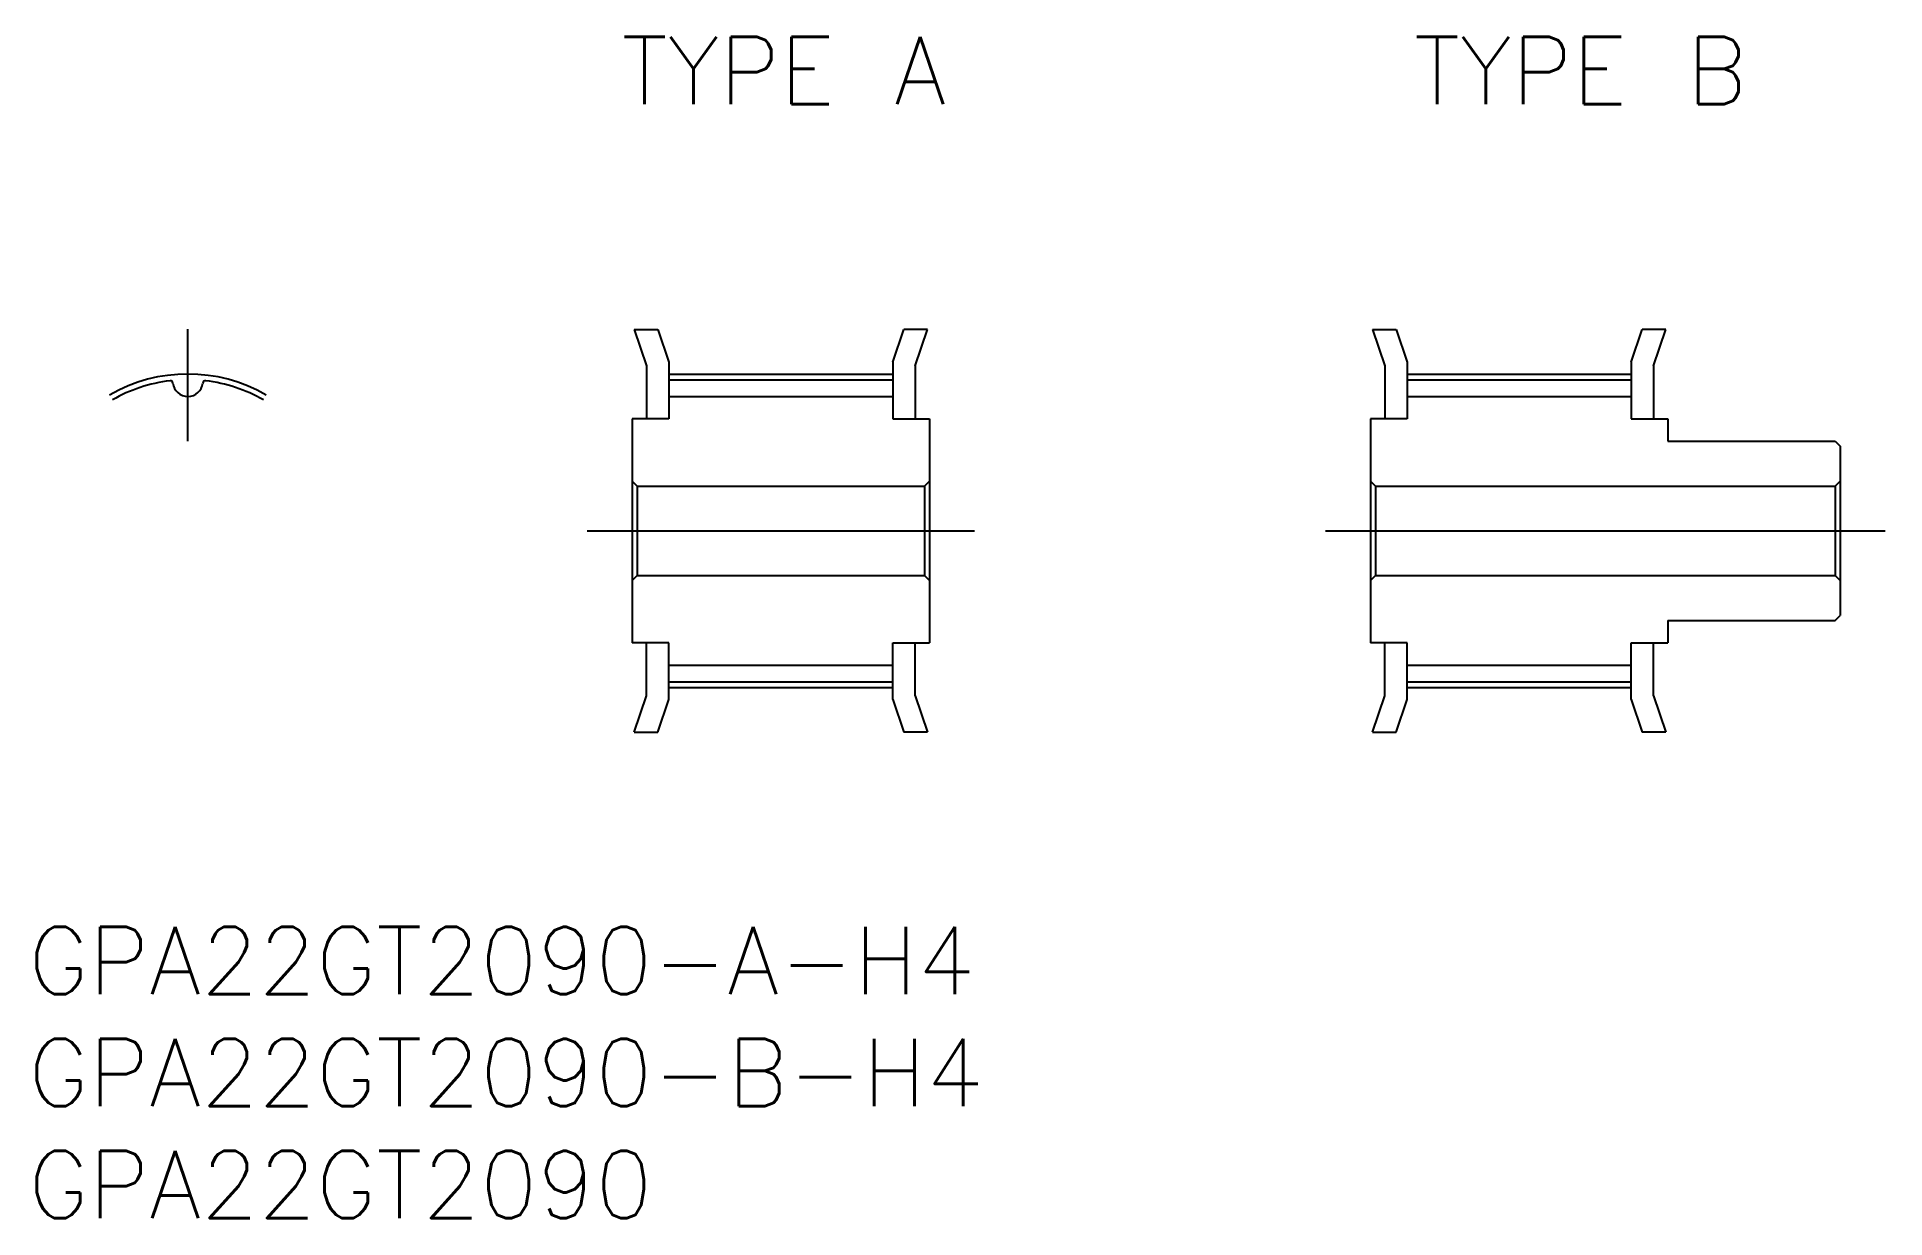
# Model space of a CAD drawing. Extents: x -6.7 to 75.8, y -30.7 to 22.1.
import ezdxf

# ---------------------------------------------------------------- set-up
doc = ezdxf.new("R2010")
doc.units = 0
doc.linetypes.add('CENTER', pattern=[50.8, 31.75, -6.35, 6.35, -6.35])
doc.layers.get('0').update_dxf_attribs({"linetype": 'CONTINUOUS'})
doc.layers.add('CENTER', color=1, linetype='CONTINUOUS')
doc.styles.get("Standard").update_dxf_attribs({"font": 'txt.shx', "height": 3, "bigfont": 'bigfont.shx'})

# ---------------------------------------------------------------- blocks, each defined once
blk = doc.blocks.new('*U2')
at = {"color": 7, "linetype": 'CONTINUOUS'}
blk.add_text('GPA22GT2090', height=3, dxfattribs=at).set_placement((-7.129, -30.695))
blk = doc.blocks.new('*U3')
at = {"color": 7, "linetype": 'CONTINUOUS'}
blk.add_text('TYPE A', height=3, dxfattribs=at).set_placement((19.385, 19.06))
blk = doc.blocks.new('*U4')
at = {"color": 7, "linetype": 'CONTINUOUS'}
blk.add_text('TYPE B', height=3, dxfattribs=at).set_placement((54.798, 19.06))
blk = doc.blocks.new('*U5')
at = {"color": 7, "linetype": 'CONTINUOUS'}
blk.add_text('GPA22GT2090-B-H4', height=3, dxfattribs=at).set_placement((-7.129, -25.695))
blk = doc.blocks.new('*U6')
at = {"color": 7, "linetype": 'CONTINUOUS'}
blk.add_text('GPA22GT2090-A-H4', height=3, dxfattribs=at).set_placement((-7.129, -20.695))

msp = doc.modelspace()

# ---------------------------------------------------------------- linework, layer by layer
at = {"color": 7, "linetype": 'CONTINUOUS'}
for p, q in [((19.95, 9), (20.5, 7.37)), ((19.95, 9), (21.005, 9)), ((21.005, 9), (21.5, 7.534)), ((31.5, 7.534), (31.995, 9)), ((33.05, 9), (31.995, 9)), ((32.5, 7.37), (33.05, 9)), ((52.95, 9), (53.5, 7.37)), ((52.95, 9), (54.005, 9)), ((54.005, 9), (54.5, 7.534)), ((64.5, 7.534), (64.995, 9)), ((66.05, 9), (64.995, 9)), ((65.5, 7.37), (66.05, 9)), ((21.5, 7.534), (21.5, 5)), ((31.5, 7.534), (31.5, 5)), ((54.5, 7.534), (54.5, 5)), ((64.5, 7.534), (64.5, 5)), ((20.5, 7.37), (20.5, 5)), ((21.5, 6.75), (31.5, 6.75)), ((32.5, 7.37), (32.5, 5)), ((53.5, 7.37), (53.5, 5)), ((54.5, 6.75), (64.5, 6.75)), ((65.5, 7.37), (65.5, 5)), ((21.5, 6), (31.5, 6)), ((54.5, 6), (64.5, 6)), ((19.85, 5), (19.85, -5)), ((21.5, 5), (19.85, 5)), ((31.5, 5), (33.15, 5)), ((33.15, 5), (33.15, -5)), ((52.85, 5), (52.85, -5)), ((54.5, 5), (52.85, 5)), ((64.5, 5), (66.15, 5)), ((66.15, 5), (66.15, 4)), ((66.15, 4), (73.625, 4)), ((73.625, 4), (73.85, 3.775)), ((73.85, 3.775), (73.85, -3.775)), ((19.85, 2.225), (20.075, 2)), ((20.075, 2), (32.925, 2)), ((20.075, 2), (20.075, -2)), ((33.15, 2.225), (32.925, 2)), ((32.925, 2), (32.925, -2)), ((52.85, 2.225), (53.075, 2)), ((53.075, 2), (73.625, 2)), ((53.075, 2), (53.075, -2)), ((73.85, 2.225), (73.625, 2)), ((73.625, 2), (73.625, -2)), ((19.85, -2.225), (20.075, -2)), ((20.075, -2), (32.925, -2)), ((33.15, -2.225), (32.925, -2)), ((52.85, -2.225), (53.075, -2)), ((53.075, -2), (73.625, -2)), ((73.85, -2.225), (73.625, -2)), ((66.15, -4), (73.625, -4)), ((66.15, -4), (66.15, -5)), ((73.625, -4), (73.85, -3.775)), ((21.5, -5), (19.85, -5)), ((20.5, -7.37), (20.5, -5)), ((21.5, -7.534), (21.5, -5)), ((31.5, -7.534), (31.5, -5)), ((31.5, -5), (33.15, -5)), ((32.5, -7.37), (32.5, -5)), ((54.5, -5), (52.85, -5)), ((53.5, -7.37), (53.5, -5)), ((54.5, -7.534), (54.5, -5)), ((64.5, -5), (66.15, -5)), ((64.5, -7.534), (64.5, -5)), ((65.5, -7.37), (65.5, -5)), ((21.5, -6), (31.5, -6)), ((54.5, -6), (64.5, -6)), ((19.95, -9), (20.5, -7.37)), ((21.5, -6.75), (31.5, -6.75)), ((32.5, -7.37), (33.05, -9)), ((52.95, -9), (53.5, -7.37)), ((54.5, -6.75), (64.5, -6.75)), ((65.5, -7.37), (66.05, -9)), ((21.005, -9), (21.5, -7.534)), ((31.5, -7.534), (31.995, -9)), ((54.005, -9), (54.5, -7.534)), ((64.5, -7.534), (64.995, -9)), ((19.95, -9), (21.005, -9)), ((33.05, -9), (31.995, -9)), ((52.95, -9), (54.005, -9)), ((66.05, -9), (64.995, -9))]:
    msp.add_line(p, q, dxfattribs=at)
for centre, radius, start, end in [((0, 0), 6.75, 96.77494, 120), ((-0.783, 6.591), 0.113, 6.1121, 96.77494), ((0.783, 6.591), 0.113, 83.22506, 173.8879), ((0, 0), 6.75, 60, 83.22506), ((0, 6.675), 0.675, 186.1121, 353.8879)]:
    msp.add_arc(centre, radius, start, end, dxfattribs=at)
at = {"layer": 'CENTER', "color": 1, "linetype": 'CENTER'}
for p, q in [((0, 4), (0, 9.005)), ((21.5, 7.005), (31.5, 7.005)), ((54.5, 7.005), (64.5, 7.005)), ((17.85, 0), (35.15, 0)), ((50.85, 0), (75.85, 0)), ((21.5, -7.005), (31.5, -7.005)), ((54.5, -7.005), (64.5, -7.005))]:
    msp.add_line(p, q, dxfattribs=at)
msp.add_arc((0, 0), 7.005, 60, 120, dxfattribs=at)

# ---------------------------------------------------------------- block references
at = {"color": 7, "linetype": 'CONTINUOUS'}
for name in ['*U3', '*U4', '*U6', '*U5', '*U2']:
    msp.add_blockref(name, (0, 0), dxfattribs=at)

doc.saveas('drawing.dxf')
